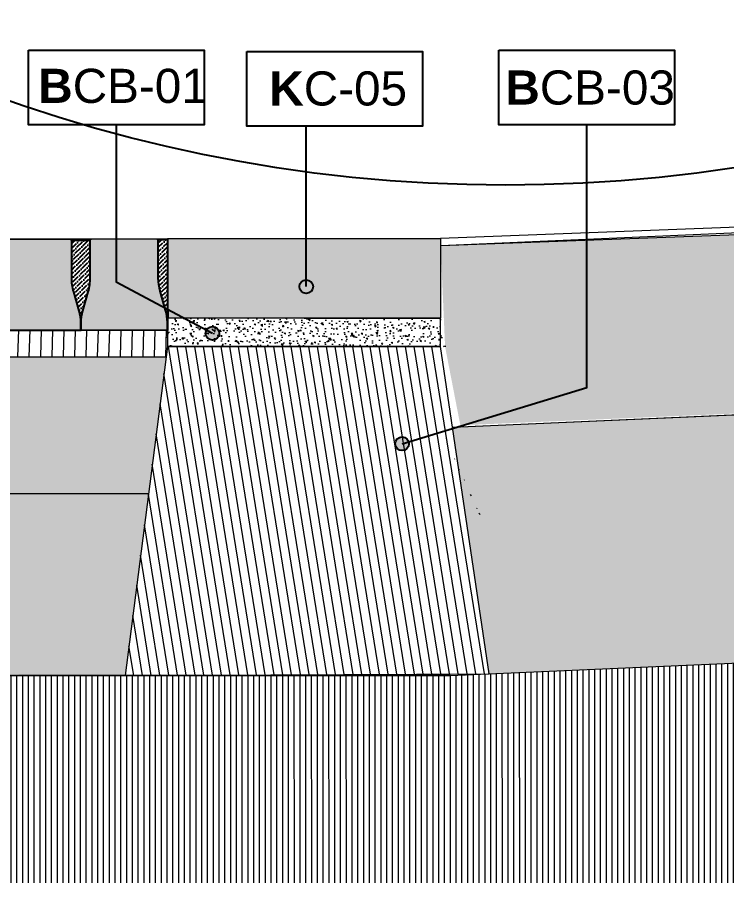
# Model space of a CAD drawing. Header units: metres. Extents: x -325 to 301, y -147 to 149.
# Drawn here: x 63.507 to 64.287, y 66.756 to 67.707 of the extents above; entities that cross this region are included whole.
import ezdxf

# ---------------------------------------------------------------- set-up
doc = ezdxf.new("R2010")
doc.units = ezdxf.units.M
doc.layers.get('Defpoints').update_dxf_attribs({"lineweight": 13})
doc.layers.add('-aux', color=50, linetype='Continuous', plot=False)
doc.layers.add('-AUX-TWQ', color=1, linetype='Continuous', plot=False)
for name, color, linetype, true_color in [('0-TX-1_25', 7, 'Continuous', 0x3f4f7f), ('3-TR-paviment fort', 7, 'Continuous', 0xd1d1d1), ('EIT_3 TR sorra', 7, 'Continuous', 0xd8ceb0)]:
    doc.layers.add(name, color=color, linetype=linetype, true_color=true_color)
for name, color, linetype, lineweight, true_color in [('03-TR-Paviment_05_Open Joint Precast Pavements', 7, 'Continuous', 5, 0xb3b3b3), ('3-TR sorra granitica', 7, 'Continuous', 0, 0xf2dac9), ('3-TR tot_u', 7, 'Continuous', 5, 0x787878)]:
    doc.layers.add(name, color=color, linetype=linetype, lineweight=lineweight, true_color=true_color)
for name, color, linetype, lineweight in [('1-CM', 7, 'Continuous', 0), ('3-TR Formigó', 252, 'Continuous', 0), ('3-TR Seleccionat', 44, 'Continuous', 0), ('3-TR Tot-u', 37, 'Continuous', 0)]:
    doc.layers.add(name, color=color, linetype=linetype, lineweight=lineweight)
doc.layers.add('A-KEYPLAN_HATCH', color=7, linetype='Continuous')
doc.layers.add('A_TEXT_2', color=7, linetype='Continuous')
doc.styles.get("Standard").update_dxf_attribs({"font": 'arial.ttf'})
doc.dimstyles.new('ISO-25', dxfattribs={"dimtxt": 0.1, "dimasz": 0.1, "dimexe": 0.1, "dimexo": 0.1, "dimgap": 0.1, "dimtad": 1, "dimdec": 0, "dimlfac": 100, "dimzin": 9, "dimtxsty": 'Standard', "dimblk": 'OBLIQUE', "dimcen": 0.1, "dimadec": 0, "dimazin": 0, "dimtfac": 1, "dimtdec": 0, "dimtmove": 0, "dimatfit": 3, "dimldrblk": 'OBLIQUE', "dimfxl": 1, "dimarcsym": 0})

# ---------------------------------------------------------------- blocks, each defined once
blk = doc.blocks.new('_Oblique')
at = {"color": 0, "lineweight": -2}
blk.add_line((-0.499999999995058, -0.4999999998130015), (0.500000000028669, 0.500000000163238), dxfattribs=at)
blk = doc.blocks.new('*D1138')
at = {"layer": '0-TX-1_25', "color": 0, "lineweight": -2, "transparency": 16777216}
for p, q in [((22.71055616553432, 67.30664303602829), (22.62361687277335, 67.30664303602829)), ((22.64861687277335, 67.30664303602829), (22.64861687277335, 67.14737715801235)), ((22.74861687277335, 67.14737715801235), (22.62361687277335, 67.14737715801235))]:
    blk.add_line(p, q, dxfattribs=at)
at = {"layer": 'Defpoints', "color": 0, "transparency": 16777216}
for p in [(22.73555616553432, 67.30664303602829), (22.64861687277335, 67.14737715801235), (66.3645737553828, 67.14737715801236)]:
    blk.add_point(p, dxfattribs=at)
at = {"layer": '0-TX-1_25', "color": 0, "lineweight": -2, "transparency": 16777216, "xscale": 0.025, "yscale": 0.025, "zscale": 0.025}
for p, rotation in [((22.64861687277335, 67.30664303602829), 90), ((22.64861687277335, 67.14737715801235), 270)]:
    blk.add_blockref('_Oblique', p, dxfattribs=dict(at, rotation=rotation))
at = {"layer": '0-TX-1_25', "color": 0, "transparency": 16777216, "insert": (22.60574681820311, 67.2270100970203), "char_height": 0.035, "attachment_point": 5, "rotation": 90}
blk.add_mtext('16', dxfattribs=at)
blk = doc.blocks.new('hatch keyplan 2')
at = {"layer": 'A-KEYPLAN_HATCH'}
blk.add_lwpolyline([(0, 0.005476596624248486), (0.012874798693294, 0.005476596623793739), (0.012874798693294, -2.273736754432321e-13), (0, 0)], close=True, dxfattribs=at)
blk = doc.blocks.new('hatch keyplan')
at = {"layer": 'A-KEYPLAN_HATCH'}
blk.add_blockref('hatch keyplan 2', (1.430579833341536, 0.8521467901477053), dxfattribs=at)
blk = doc.blocks.new('B-CB03')
at = {"layer": 'A-KEYPLAN_HATCH'}
blk.add_blockref('hatch keyplan', (-1.430579833438594, -0.8521467901477053), dxfattribs=at)
at = {"layer": 'A_TEXT_2', "insert": (-0.0007977309449526127, 0.00398371515799123), "char_height": 0.0025, "attachment_point": 1}
blk.add_mtext_dynamic_manual_height_columns('\\pi0.00128;{\\fArial|b1|i0|c0|p34;B}CB-03', width=0.01456192034901793, gutter_width=0.015, heights=[0], dxfattribs=at)
blk = doc.blocks.new('B-CB01')
at = {"layer": 'A-KEYPLAN_HATCH'}
blk.add_blockref('hatch keyplan', (-1.430579833341536, -0.8521467901477052), dxfattribs=at)
at = {"layer": 'A_TEXT_2', "insert": (-0.0007977308478921419, 0.004105509799023688), "char_height": 0.0025, "attachment_point": 1}
blk.add_mtext_dynamic_manual_height_columns('\\pi0.00152;{\\fArial|b1|i0|c0|p34;B}CB-01', width=0.01456192034901793, gutter_width=0.015, heights=[0], dxfattribs=at)
blk = doc.blocks.new('POINT')
at = {"layer": '0-TX-1_25'}
h = blk.add_hatch(dxfattribs=at)
h.set_pattern_fill('ANGLE', color=256)
h.set_pattern_definition([(0, (-83.74681484067048, -12.72584030761209), (0, 6.985), [5.08, -1.905]), (90, (-83.74681484067048, -12.72584030761209), (-6.985, 4.277078946022131e-16), [5.08, -1.905])])
edge = h.paths.add_edge_path()
edge.add_arc((0, 0), 0.0075, 0, 360)
h = blk.add_hatch(color=256, dxfattribs=at)
h.dxf.hatch_style = 1
edge = h.paths.add_edge_path()
edge.add_arc((0, 0), 0.0075, 0, 360)
blk.add_circle((0, 0), 0.0075, dxfattribs=at)
blk = doc.blocks.new('K04')
at = {"layer": 'A-KEYPLAN_HATCH'}
blk.add_blockref('hatch keyplan', (-1.429579833261921, -0.8521467901527103), dxfattribs=at)
at = {"layer": 'A_TEXT_2', "insert": (0.0002022691850191993, 0.004020148491213238), "char_height": 0.0025, "attachment_point": 1}
blk.add_mtext_dynamic_manual_height_columns('\\pi0.00244;{\\fArial|b1|i0|c0|p34;K}C-05', width=0.01456192034901793, gutter_width=0.015, heights=[0], dxfattribs=at)

msp = doc.modelspace()

# ---------------------------------------------------------------- hatches: boundary and pattern name
at = {"layer": '03-TR-Paviment_05_Open Joint Precast Pavements'}
h = msp.add_hatch(color=256, dxfattribs=at)
h.dxf.hatch_style = 1
edge = h.paths.add_edge_path()
edge.add_line((63.57693052120339, 67.36294472834798), (63.57693307631717, 67.37114050748697))
edge.add_arc((63.52851552321576, 67.37115559289046), 0.04841755545148001, 359.9821484179003, 375.9811675442892)
edge.add_line((63.57506184873999, 67.38448598133526), (63.56912166973783, 67.40522756885512))
edge.add_arc((63.6240577513765, 67.42096069472873), 0.05714459130631445, 179.9821461514404, 195.9811652777236, ccw=False)
edge.add_line((63.56691316284455, 67.42097850146548), (63.56692597721354, 67.46210377450576))
edge.add_line((63.56692597721354, 67.46210377450576), (63.56612877172806, 67.46210402402141))
edge.add_line((63.56612877172806, 67.46210402402141), (63.56612903541355, 67.4629480997337))
edge.add_line((63.56612903541355, 67.4629480997337), (63.36655759494474, 67.46301028511537))
edge.add_line((63.36655759494474, 67.46301028511537), (63.36655733346408, 67.46216620628522))
edge.add_line((63.36655733346408, 67.46216620628522), (63.3657601271135, 67.46216645746678))
edge.add_line((63.3657601271135, 67.46216645746678), (63.36574731317237, 67.42104118347721))
edge.add_arc((63.30860272593871, 67.42105898439542), 0.05714459000621735, 343.98313285869614, 359.982151984978, ccw=False)
edge.add_line((63.3635289921155, 67.40529163043684), (63.35757588928372, 67.38455374561825))
edge.add_arc((63.40411389714685, 67.37119435613691), 0.04841755325481181, 163.983129957332, 179.98214908372)
edge.add_line((63.35569634624193, 67.37120944097707), (63.35569379210551, 67.36301366296388))
edge.add_line((63.35569379210551, 67.36301366296388), (63.57693052120339, 67.36294472834798))
h = msp.add_hatch(color=256, dxfattribs=at)
h.dxf.hatch_style = 1
edge = h.paths.add_edge_path()
edge.add_line((63.67189372764516, 67.36331643980155), (63.67189628088843, 67.37151221878273))
edge.add_arc((63.62347872254951, 67.37152730343776), 0.04841756068875655, 359.9821493055315, 375.9811684319209)
edge.add_line((63.6700250529021, 67.38485769404559), (63.66408487529579, 67.40559928150932))
edge.add_arc((63.71902094977504, 67.421332403306), 0.05714458330112045, 179.982144198055, 195.981163324337, ccw=False)
edge.add_line((63.66187636924889, 67.42135021198848), (63.66188918180352, 67.46247548626681))
edge.add_line((63.66188918180352, 67.46247548626681), (63.66109197726732, 67.46247573621034))
edge.add_line((63.66109197726732, 67.46247573621034), (63.66109224091538, 67.46331981099203))
edge.add_line((63.66109224091538, 67.46331981099203), (63.58779444957031, 67.46334264930765))
edge.add_line((63.58779444957031, 67.46334264930765), (63.58779418677798, 67.46249857262741))
edge.add_line((63.58779418677798, 67.46249857262741), (63.58699698138604, 67.46249882446948))
edge.add_line((63.58699698138604, 67.46249882446948), (63.58698416745426, 67.42137355071257))
edge.add_arc((63.52983957139829, 67.42139135579474), 0.05714459882981884, 343.98312868647014, 359.9821478127524, ccw=False)
edge.add_line((63.58476584490799, 67.40562399540187), (63.57881274349078, 67.38488611099245))
edge.add_arc((63.62535075464608, 67.3715267209127), 0.04841755658429921, 163.9831303516166, 179.9821494780036)
edge.add_line((63.57693320041157, 67.3715418054207), (63.57693064631256, 67.36334602833809))
edge.add_line((63.57693064631256, 67.36334602833809), (63.67189372764516, 67.36331643980155))
at = {"layer": '3-TR Formigó'}
h = msp.add_hatch(dxfattribs=at)
h.set_pattern_fill('ANSI31', color=256, scale=0.003, angle=234.1752438963392, style=0)
h.set_pattern_definition([(279.1752438963392, (64.11542617769817, 67.05601851280464), (0.009403130041245794, 0.001518805592372136), [])])
h.paths.add_polyline_path([(63.67203746684257, 67.34507656639728), (63.97203746684253, 67.34507656560567), (64.02555012295518, 66.98561543922504), (63.62559243546923, 66.98374709816315)])
at = {"layer": '3-TR Seleccionat'}
h = msp.add_hatch(dxfattribs=at)
h.set_pattern_fill('ANSI31', color=256, scale=0.002, angle=45, style=0)
h.set_pattern_definition([(90, (-441011.9001445141, -650769.4114287692), (-0.00635, 1.301042606982605e-18), [])])
h.paths.add_polyline_path([(64.02995618926958, 66.98374709557088), (64.02582826170095, 66.98374709559734), (63.67334091232302, 66.98374709785703), (62.37334091142108, 66.98374710611694), (62.37202824400504, 66.75601852523022), (65.37202824370007, 66.75601852523022), (65.37202824370007, 67.04440393493407), (63.98275801857116, 66.98374709587345)])
at = {"layer": '3-TR sorra granitica'}
h = msp.add_hatch(dxfattribs=at)
h.set_pattern_fill('LINE', color=256, scale=0.09999999999999998, angle=52.72158337429795, style=0)
h.set_pattern_definition([(88.36805561304612, (92.05289207266992, 274.8026612081841), (-0.01249492990494964, 0.0003559868963814099), [])])
h.paths.add_polyline_path([(62.37334091363916, 67.36374711450726), (62.3733409136764, 67.33374711450726), (63.67058118510037, 67.333747106191), (63.67334091479634, 67.3637471061733)])
at = {"layer": '3-TR Tot-u'}
h = msp.add_hatch(dxfattribs=at)
h.set_pattern_fill('EARTH', color=256, scale=0.005, angle=-80.8247561036608, style=0)
h.set_pattern_definition([(279.1752438963392, (16.34258739799042, 72.19781893710872), (0.03640645211205976, -0.02628108149624554), [0.03175, -0.03175]), (279.1752438963392, (16.35434131054199, 72.19971744409919), (0.03640645211205976, -0.02628108149624554), [0.03175, -0.03175]), (279.1752438963392, (16.36609522309353, 72.20161595108965), (0.03640645211205976, -0.02628108149624554), [0.03175, -0.03175]), (9.175243896339197, (16.37064602960756, 72.19833081590262), (0.02628108149624554, 0.03640645211205976), [0.03175, -0.03175]), (9.175243896339197, (16.37254453659801, 72.18657690335107), (0.02628108149624554, 0.03640645211205976), [0.03175, -0.03175]), (9.175243896339197, (16.37444304358848, 72.17482299079951), (0.02628108149624554, 0.03640645211205976), [0.03175, -0.03175])])
h.paths.add_polyline_path([(63.6257017250916, 66.98459734111994), (63.65130029235267, 67.18374709778222), (62.37334091267755, 67.18374710619099), (62.37244705706777, 66.98684603397008)])
h.paths.add_polyline_path([(63.99605443947557, 67.18374709551375), (64.02555012295502, 66.98561543922503), (65.37202824193214, 67.04440393485689), (65.36937364356842, 67.3168188596524), (63.98529545531434, 67.25601853000347)])
h = msp.add_hatch(dxfattribs=at)
h.set_pattern_fill('EARTH', color=256, scale=0.005, angle=-80.8247561036608, style=0)
h.set_pattern_definition([(44.99999999520011, (-269469.236611066, 738629.4522907293), (3.761560507520301e-12, 0.04490128060534576), [0.03175, -0.03175]), (44.99999999520011, (-269469.2450300562, 738629.4607097193), (3.761560507520301e-12, 0.04490128060534576), [0.03175, -0.03175]), (44.99999999520011, (-269469.2534490463, 738629.4691287094), (3.761560507520301e-12, 0.04490128060534576), [0.03175, -0.03175]), (134.9999999952001, (-269469.2534490463, 738629.4747413696), (-0.04490128060534576, 3.761560507520301e-12), [0.03175, -0.03175]), (134.9999999952001, (-269469.2450300562, 738629.4831603597), (-0.04490128060534576, 3.761560507520301e-12), [0.03175, -0.03175]), (134.9999999952001, (-269469.236611066, 738629.4915793497), (-0.04490128060534576, 3.761560507520301e-12), [0.03175, -0.03175])])
h.paths.add_polyline_path([(64.02872264850669, 67.1300309590824), (64.02995618772894, 67.13003095906927), (63.97202824357975, 67.2560185264099)])
at = {"layer": '3-TR tot_u'}
h = msp.add_hatch(dxfattribs=at)
h.set_pattern_fill('AR-CONC', color=256, scale=0.0002, angle=92.76641431039366)
h.set_pattern_definition([(142.7664143103937, (32.64422190738778, -1.695419744345466), (0.001425499637982192, 0.03654832791499651), [0.00381, -0.04191]), (87.76641431039366, (32.64422190738778, -1.695419744345466), (-0.03782663786428251, -0.00888471398198353), [0.003048, -0.033528116834]), (193.2178590103937, (32.64434069877005, -1.692374060126148), (-0.03640113666588819, 0.02766361391216458), [0.00323800176, -0.03561804892000001]), (138.9506143103937, (32.63407374784628, -1.695910109434237), (0.005781979397763339, 0.05455845364564361), [0.005715, -0.062865]), (189.4019719203937, (32.63455557419736, -1.691363575904414), (-0.05171918280356621, 0.04503712390971422), [0.004857004628, -0.053427121632]), (83.95056548039366, (32.63407374784628, -1.695910109434237), (-0.05171918280126133, 0.04503712391252356), [0.004571993414, -0.050291946384]), (113.7664143103937, (32.63636560518727, -1.690713438391296), (0.01896569177779449, 0.03127469122782598), [0.00381, -0.04191]), (58.76641431039369, (32.63636560518727, -1.690713438391296), (-0.03739122879823608, 0.01056806093114348), [0.003048, -0.033528]), (164.2178593103936, (32.63794607951235, -1.688107214122971), (-0.01842553720709145, 0.04184275208225885), [0.003238001759999998, -0.03561798751999996]), (130.2664143103937, (32.64422190738778, -1.695419744345466), (-0.01692111353798331, -0.0001991968621190574), [0, -0.0331216, 0, -0.034036, 0, -0.033655]), (100.2664143103937, (32.64422190738778, -1.695419744345466), (-0.02065776547149289, 0.01238132951180916), [0, -0.0194056, 0, -0.0323596, 0, -0.012827]), (60.26641431039366, (32.64476866446176, -1.706734942234232), (-0.000164422957193407, 0.02714181433339982), [0, -0.0127, 0, -0.039624, 0, -0.052578]), (50.26641431039366, (32.64501384700615, -1.711809022004993), (-0.006509241471784335, 0.02934587208512303), [0, -0.01651, 0, -0.0263144, 0, -0.037338])])
h.paths.add_polyline_path([(65.37147019147842, 67.50709140709102), (63.97237157419772, 67.45589847461471), (63.97721492283781, 67.34517876768562), (63.99397328675175, 67.25870167936947), (65.37202824370007, 67.31727224495522)])
h = msp.add_hatch(dxfattribs=at)
h.set_pattern_fill('AR-CONC', color=256, scale=9e-05, angle=90.26641431039367)
h.set_pattern_definition([(140.2664143103937, (-19.7665970279007, 44.54979472593782), (0.001358261347982061, 0.01640311316296629), [0.0017145, -0.0188595]), (85.26641431039367, (-19.7665970279007, 44.54979472593782), (-0.01718018148039424, -0.003251827319955159), [0.0013716, -0.0150876525753]), (190.7178590103937, (-19.76648383976118, 44.5511616476458), (-0.01582191943130427, 0.01315128580300938), [0.001457100792, -0.016028122014]), (136.4506143103937, (-19.77116897847586, 44.54977346709732), (0.003670327151181657, 0.02441444385953116), [0.00257175, -0.02828925]), (186.9019719203937, (-19.770863120331, 44.55180800226751), (-0.02236745963156911, 0.02126259792724011), [0.0021856520826, -0.0240422047344]), (81.45056548039366, (-19.77116897847586, 44.54977346709732), (-0.02236745963047776, 0.02126259792845786), [0.0020573970363, -0.0226313758728]), (111.2664143103937, (-19.77003662025234, 44.55206475709503), (0.009140320580882877, 0.01368794375791834), [0.0017145, -0.0188595]), (56.2664143103937, (-19.77003662025234, 44.55206475709503), (-0.01660260073058194, 0.005485043237329697), [0.0013716, -0.0150876]), (161.7178593103937, (-19.76927492686599, 44.55320541907436), (-0.007462280235117282, 0.01917298696442482), [0.001457100791999997, -0.01602809438399995]), (127.7664143103937, (-19.7665970279007, 44.54979472593782), (-0.007611163754578943, 0.0002425866008496274), [0, -0.01490472, 0, -0.0153162, 0, -0.01514475]), (97.76641431039367, (-19.7665970279007, 44.54979472593782), (-0.009044117031634472, 0.005971780936707849), [0, -0.00873252, 0, -0.01456182, 0, -0.005772150000000001]), (57.76641431039366, (-19.76657332429355, 44.54469700104652), (0.0004588392826058817, 0.01220541901602734), [0, -0.005715, 0, -0.0178308, 0, -0.0236601]), (47.76641431039366, (-19.7665626948733, 44.54241102575894), (-0.002350348719380294, 0.0133208416991804), [0, -0.0074295, 0, -0.01184148, 0, -0.0168021])])
h.paths.add_polyline_path([(63.97813737684568, 67.34506039957144), (63.97202826450349, 67.37631487925104), (63.67202846966027, 67.37631489368653), (63.67202523608327, 67.34509210196325)])
h = msp.add_hatch(dxfattribs=at)
h.set_pattern_fill('AR-CONC', color=256, scale=0.0002, angle=90.26641431039367)
h.set_pattern_definition([(140.2664143103937, (28.05867056734678, -0.3852396847464803), (0.003018358551071247, 0.03645136258436954), [0.00381, -0.04191]), (85.26641431039367, (28.05867056734678, -0.3852396847464803), (-0.03817818106754276, -0.007226282933233686), [0.003048, -0.033528116834]), (190.7178590103937, (28.05892209654573, -0.3822020809509894), (-0.03515982095845395, 0.02922507956224307), [0.00323800176, -0.03561804892000001]), (136.4506143103937, (28.04851067717976, -0.3852869266142562), (0.00815628255818146, 0.05425431968784703), [0.005715, -0.062865]), (186.9019719203937, (28.04919036194612, -0.3807657373471756), (-0.04970546584793135, 0.04725021761608914), [0.004857004628, -0.053427121632]), (81.45056548039366, (28.04851067717976, -0.3852869266142562), (-0.04970546584550613, 0.04725021761879526), [0.004571993414, -0.050291946384]), (111.2664143103937, (28.05102702878763, -0.3801951710638036), (0.02031182351307306, 0.03041765279537408), [0.00381, -0.04191]), (56.2664143103937, (28.05102702878763, -0.3801951710638036), (-0.03689466829018208, 0.01218898497184377), [0.003048, -0.033528]), (161.7178593103937, (28.05271968075727, -0.377660366665296), (-0.01658284496692729, 0.04260663769872181), [0.003238001759999998, -0.03561798751999996]), (127.7664143103937, (28.05867056734678, -0.3852396847464803), (-0.01691369723239765, 0.0005390813352213942), [0, -0.0331216, 0, -0.034036, 0, -0.033655]), (97.76641431039367, (28.05867056734678, -0.3852396847464803), (-0.02009803784807661, 0.01327062430379522), [0, -0.0194056, 0, -0.0323596, 0, -0.012827]), (57.76641431039366, (28.05872324202935, -0.3965679622827025), (0.001019642850235293, 0.02712315336894964), [0, -0.0127, 0, -0.039624, 0, -0.052578]), (47.76641431039366, (28.05874686296324, -0.4016479073662254), (-0.005222997154178432, 0.02960187044262312), [0, -0.01651, 0, -0.0263144, 0, -0.037338])])
h.paths.add_polyline_path([(63.67058118506313, 67.33374709787473), (62.37334091363996, 67.333747106191), (62.37334091267755, 67.18374710619099), (62.38632046305857, 67.18374710610779), (63.65130029238041, 67.18374709799834)])
at = {"layer": '3-TR-paviment fort'}
msp.add_hatch(color=256, dxfattribs=at).paths.add_polyline_path([(63.97228394170276, 67.46376738401213), (63.97226707591659, 67.3765175229133), (63.67226672685689, 67.37661247171545), (63.67228394701129, 67.46382537583904)])
at = {"layer": 'EIT_3 TR sorra'}
h = msp.add_hatch(dxfattribs=at)
h.set_pattern_fill('ANSI36', color=256, scale=0.001075000000000009, angle=-0.5853068080104545, style=0, double=1)
h.set_pattern_definition([(44.41469319198954, (34.12034839166261, -2.844740821975904), (0.001877787426372729, 0.006618133599094154), [0.00853281250000004, -0.00170656250000001, 0, -0.00170656250000001])])
edge = h.paths.add_edge_path()
edge.add_line((63.57693052010119, 67.36294119289774), (63.57693307377233, 67.37113697092964))
edge.add_arc((63.52851552261538, 67.3711520576799), 0.0484175535074427, 359.9821468234676, 375.9811659495793)
edge.add_line((63.57506184664173, 67.38448244429394), (63.5691216700876, 67.40522403474462))
edge.add_arc((63.62405775572239, 67.42095716269826), 0.05714459572067044, 179.9821470533074, 195.981166179526, ccw=False)
edge.add_line((63.5669131627758, 67.4209749685369), (63.56692597832122, 67.46210373634561))
edge.add_line((63.56692597832122, 67.46210373634561), (63.58699685478684, 67.46209747966614))
edge.add_line((63.58699685478684, 67.46209747966614), (63.58698404065599, 67.42096871226657))
edge.add_arc((63.52983945042699, 67.42098651792999), 0.0571445930030311, 343.9831281018306, 359.98214722814186, ccw=False)
edge.add_line((63.58476571817521, 67.40521915858439), (63.57881261815385, 67.38448127411885))
edge.add_arc((63.62535061486962, 67.37112187476046), 0.0484175452654792, 163.983115083088, 179.9821342093026)
edge.add_line((63.57693307195796, 67.37113697216769), (63.5769305191332, 67.36294119200458))
h = msp.add_hatch(dxfattribs=at)
h.set_pattern_fill('ANSI36', color=256, scale=0.001075000000000009, angle=-0.5853068080104545, style=0, double=1)
h.set_pattern_definition([(44.41469319198954, (34.21544503964252, -2.84393491700817), (0.001877787426372729, 0.006618133599094154), [0.00853281250000004, -0.00170656250000001, 0, -0.00170656250000001])])
edge = h.paths.add_edge_path()
edge.add_line((63.67202716808109, 67.36374709786547), (63.67202972175224, 67.37194287589737))
edge.add_arc((63.62361217059529, 67.37195796264763), 0.0484175535074427, 359.9821468234676, 375.9811659495793)
edge.add_line((63.67015849462164, 67.38528834926167), (63.6642183180675, 67.40602993971235))
edge.add_arc((63.7191544037023, 67.42176306766599), 0.05714459572067044, 179.9821470533074, 195.981166179526, ccw=False)
edge.add_line((63.66200981075571, 67.42178087350463), (63.66202262630112, 67.46290964131335))
edge.add_line((63.66202262630112, 67.46290964131335), (63.67205806453394, 67.4629065129736))
edge.add_line((63.67205806453394, 67.4629065129736), (63.67227533693409, 67.42021892377724))
edge.add_line((63.67227533693409, 67.42021892377724), (63.67227288823626, 67.40781728995101))
edge.add_line((63.67227288823626, 67.40781728995101), (63.67226862823689, 67.38624216885094))
edge.add_arc((63.60167251936564, 67.38027002590975), 0.07084826800332075, -6.749859718126572, 4.835476262901523, ccw=False)
edge.add_line((63.67202971993787, 67.37194287713542), (63.67202716711311, 67.36374709697232))

# ---------------------------------------------------------------- linework, layer by layer
at = {"layer": '-aux'}
for points in [[(63.5769305191332, 67.36294119200458), (63.57693052010119, 67.36294119289774), (63.57693307377233, 67.37113697092964, 0.06992251114754273), (63.57506184664173, 67.38448244429394), (63.5691216700876, 67.40522403474462, -0.06992251114800961), (63.5669131627758, 67.4209749685369), (63.56692597832122, 67.46210373634561), (63.58699685478684, 67.46209747966614), (63.58698404065599, 67.42096871226657, -0.0699225111484148), (63.58476571817521, 67.40521915858439), (63.57881261815385, 67.38448127411885, 0.06992251114798485), (63.57693307195796, 67.37113697216769), (63.5769305191332, 67.36294119200458), (63.57693052010119, 67.36294119289774)], [(63.67202716711311, 67.36374709697232), (63.67202716808109, 67.36374709786547), (63.67202972175224, 67.37194287589737, 0.06992251114754273), (63.67015849462164, 67.38528834926167), (63.6642183180675, 67.40602993971235, -0.06992251114800961), (63.66200981075571, 67.42178087350463), (63.66202262630112, 67.46290964131335), (63.67205806453394, 67.4629065129736), (63.67227533693409, 67.42021892377724), (63.67227288823626, 67.40781728995101), (63.67226862823689, 67.38624216885094, -0.05059366680149928), (63.67202971993787, 67.37194287713542), (63.67202716711311, 67.36374709697232), (63.67202716808109, 67.36374709786547)]]:
    msp.add_lwpolyline(points, format="xyb", dxfattribs=at)
at = {"layer": '-AUX-TWQ'}
msp.add_circle((64.04363611320014, 69.17225347996708), 1.649628925415641, dxfattribs=at)
at = {"layer": '0-TX-1_25'}
for points in [[(63.6159276603937, 67.5888499057121), (63.6159276603937, 67.41626645498765), (63.721532890018, 67.35998908253289)], [(63.92994859283825, 67.23837560076562), (64.13281177564212, 67.30031498270695), (64.13281177564212, 67.5888499057189)], [(63.82459214080973, 67.41105361863272), (63.82459214081283, 67.5872685570188)]]:
    msp.add_lwpolyline(points, dxfattribs=at)
at = {"layer": '1-CM'}
for p, q in [((65.37202824370007, 67.51711979633974), (63.97228394170276, 67.46376738401213)), ((65.37202824370007, 67.51712538187412), (63.97237157419692, 67.45589847461468)), ((65.37202824370007, 67.50711183213275), (63.97237157419692, 67.45589847461468)), ((65.3720429509439, 67.31693540411999), (63.99434494897421, 67.25678381513154)), ((65.37202824370007, 67.31693476198791), (63.99434494897421, 67.25678381513154))]:
    msp.add_line(p, q, dxfattribs=at)
for points in [[(62.37334091447256, 67.463747106191), (63.67334091540017, 67.46374709785704)], [(63.67226672685689, 67.37661247171545), (63.9720283194987, 67.37601838398777)], [(62.37334091383148, 67.363747106191), (63.6733409147591, 67.36374709785704)], [(62.37334091363916, 67.333747106191), (63.67058118506313, 67.33374709787473)], [(62.3733409113954, 66.98374710619099), (63.98275801857125, 66.98374709587345), (65.37202824370007, 67.04440393493407), (65.37202824370007, 67.31693476198791), (63.98524070343387, 67.25638631521863)], [(62.37334091267755, 67.18374710619099), (63.65130029238041, 67.18374709799834)], [(63.98275801857116, 66.98374709587345), (62.3733409113954, 66.98374710619099)]]:
    msp.add_lwpolyline(points, dxfattribs=at)
for points in [[(63.97228394170276, 67.46376738401213), (63.97226707591659, 67.3765175229133), (63.67226672685689, 67.37661247171545), (63.67228394701129, 67.46382537583904)], [(63.97203746347765, 67.34511704232986), (63.97202826450349, 67.37631487925104), (63.67202846966027, 67.37631489368653), (63.67202523608327, 67.34509210196325)], [(63.67203746684257, 67.34507656639728), (63.62559243547012, 66.98374709816315), (64.02555012295505, 66.98561543922504), (63.97203746684253, 67.345076551403)]]:
    msp.add_lwpolyline(points, close=True, dxfattribs=at)
for points in [[(63.57693052120339, 67.36294472834798), (63.57693307631717, 67.37114050748697, 0.06992251114875708), (63.57506184873999, 67.38448598133526), (63.56912166973783, 67.40522756885512, -0.0699225111482901), (63.56691316284455, 67.42097850146548), (63.56692597721354, 67.46210377450576), (63.56612877172806, 67.46210402402141), (63.56612903541355, 67.4629480997337), (63.36655759494474, 67.46301028511537), (63.36655733346408, 67.46216620628522), (63.3657601271135, 67.46216645746678), (63.36574731317237, 67.42104118347721, -0.0699225111482901), (63.3635289921155, 67.40529163043684), (63.35757588928372, 67.38455374561825, 0.06992251114875708), (63.35569634624193, 67.37120944097707), (63.35569379210551, 67.36301366296388)], [(63.67189372764516, 67.36331643980155), (63.67189628088843, 67.37151221878273, 0.06992251114875708), (63.6700250529021, 67.38485769404559), (63.66408487529579, 67.40559928150932, -0.0699225111482901), (63.66187636924889, 67.42135021198848), (63.66188918180352, 67.46247548626681), (63.66109197726732, 67.46247573621034), (63.66109224091538, 67.46331981099203), (63.58779444957031, 67.46334264930765), (63.58779418677798, 67.46249857262741), (63.58699698138604, 67.46249882446948), (63.58698416745426, 67.42137355071257, -0.0699225111482901), (63.58476584490799, 67.40562399540187), (63.57881274349078, 67.38488611099245, 0.06992251114875708), (63.57693320041157, 67.3715418054207), (63.57693064631256, 67.36334602833809)]]:
    msp.add_lwpolyline(points, format="xyb", close=True, dxfattribs=at)

# ---------------------------------------------------------------- block references
at = {"layer": '0-TX-1_25', "xscale": 15, "yscale": 15, "zscale": 15}
for name, p in [('B-CB01', (63.519366670194, 67.5888499057138)), ('B-CB03', (64.03625078689828, 67.58884990572061))]:
    msp.add_blockref(name, p, dxfattribs=at)
at = {"layer": '0-TX-1_25'}
for p in [(63.82459214080973, 67.41105361863272), (63.721532890018, 67.35969161317531), (63.92994859283825, 67.23837560076562)]:
    msp.add_blockref('POINT', p, dxfattribs=at)
at = {"layer": 'A-KEYPLAN_HATCH', "xscale": 14.99999999999981, "yscale": 14.99999999999981, "zscale": 14.99999999999981}
msp.add_blockref('K04', (63.74443947624747, 67.58726855709558), dxfattribs=at)

# ---------------------------------------------------------------- dimensions: what is measured, and where the dimension line sits
at = {"layer": '0-TX-1_25'}
dim = msp.add_linear_dim(base=(22.64861687277335, 67.14737715801235), p1=(22.73555616553432, 67.30664303602826), p2=(66.36457375538278, 67.14737715801233), angle=90, dimstyle='ISO-25', override={"dimtxt": 0.035, "dimasz": 0.025, "dimexe": 0.025, "dimexo": 0.025, "dimgap": 0.025, "dimblk1": 'Oblique', "dimblk2": 'Oblique', "dimsah": 1, "dimfxl": 0.1, "dimfxlon": 1, "dimarcsym": 1}, dxfattribs=at)
dim.commit()
dim.dimension.update_dxf_attribs({"geometry": '*D1138', "text_midpoint": (22.60574681820311, 67.2270100970203)})

doc.saveas('drawing.dxf')
